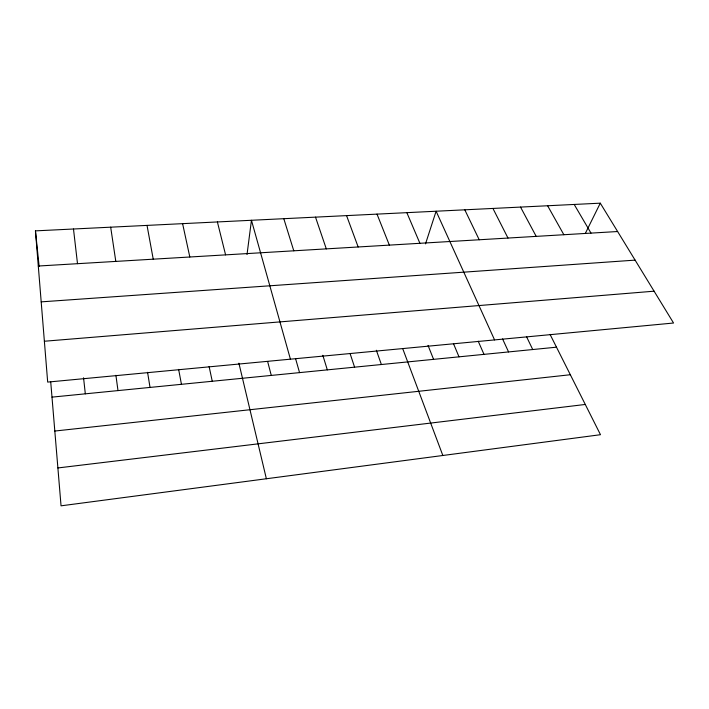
<?xml version="1.0" encoding="UTF-8"?>
<svg xmlns="http://www.w3.org/2000/svg" width="709" height="709" viewBox="0 0 709 709"><rect width="100%" height="100%" fill="white"/><g stroke="black" fill="none" stroke-linecap="round" stroke-linejoin="round"><path stroke-width="1.06" d="M247.016 254.549L251.447 220.277L290.415 359.179M425.515 243.878L436.106 211.22L494.572 339.912M585.35 233.367L600.284 203.173L35.45 230.868L47.68 382.089L673.55 323.02L600.284 203.173M57.89 467.949L585.279 404.458M54.815 431.045L570.337 374.733M51.987 397.129L556.494 347.188M44.375 341.242L654.088 291.186M41.193 301.866L635.096 260.123M38.295 266.026L617.619 231.524M574.193 204.449L590.996 233.11M547.614 205.752L563.859 234.723M520.53 207.081L536.199 236.372M492.932 208.437L507.99 238.056M550.069 334.418L600.488 434.706L61.045 505.827L50.729 381.965M526.512 336.642L532.734 349.537M464.794 209.811L479.213 239.766M502.557 338.902L508.566 351.93M478.203 341.197L483.999 354.358M406.842 212.656L419.914 243.302M453.627 343.998L459.007 356.84M377.011 214.118L389.356 245.119M428.023 345.38L433.58 359.357M402.783 348.801L442.841 455.488M346.568 215.616L358.16 246.98M376.346 350.246L381.38 364.523M315.505 217.14L326.308 248.877M350.157 353.773L354.589 367.173M283.804 218.691L293.783 250.809M322.825 355.289L327.319 369.868M295.653 358.922L299.553 372.624M267.656 361.572L271.272 375.416M217.397 221.952L225.586 254.868M238.898 363.185L266.371 478.761M182.603 223.654L189.817 257.004M209.111 366.509L212.257 381.265M178.641 369.389L181.442 384.313M147.029 225.4L153.233 259.184M147.578 372.314L150.024 387.424M110.675 227.181L115.806 261.408M115.913 375.3L117.995 390.597M73.488 229.007L77.503 263.686M83.556 377.782L85.319 393.823M35.45 230.868L39.137 266.469"/></g></svg>
